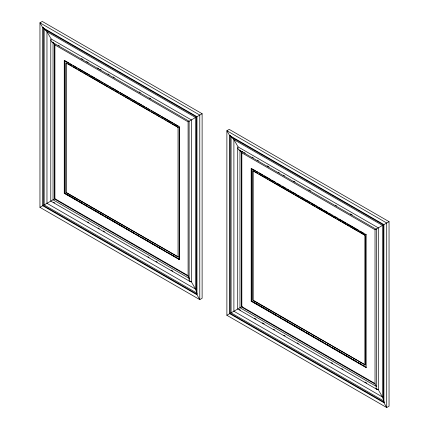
<?xml version="1.0" encoding="UTF-8"?>
<svg xmlns="http://www.w3.org/2000/svg" width="429" height="429" viewBox="0 0 429 429"><rect width="100%" height="100%" fill="white"/><g stroke="black" fill="none" stroke-linecap="round" stroke-linejoin="round"><path stroke-width="0.64" d="M190.208 281.151L191.366 281.821L190.433 281.724L50.783 201.099L50.783 39.843L51.169 38.985L191.366 119.932L191.366 281.821L195.576 289.103L197.131 293.962M190.433 281.724C189.5 281.124 188.578 279.526 189.5 278.582L188.095 276.153L188.095 121.82L196.509 116.961L44.16 29.006L43.538 27.928M378.298 389.741L377.364 389.65L237.714 309.025L237.714 147.769L238.1 146.911L378.298 227.853L378.298 389.741L382.507 397.029L384.062 401.882M39.951 207.352L39.951 22.801L42.289 21.45L202.118 113.723L202.118 298.278L199.78 299.624L39.951 207.352L54.907 198.718L54.907 44.385L54.44 44.654L54.44 198.986L188.095 276.153M64.253 193.323L179.451 259.561L179.451 126.812L64.253 60.575L64.253 193.323L64.72 193.05M65.889 192.374L178.282 256.998L65.889 192.374L65.889 62.865L178.282 127.488L171.922 123.815M196.975 294.771L42.755 205.732L42.755 27.654L39.951 22.801L199.78 115.074L199.78 299.624L196.975 294.771L196.975 116.693L202.118 113.723M251.185 168.495L366.146 234.872L366.146 367.615L251.185 301.244L251.185 168.495L255.464 170.694M252.82 170.79L253.056 170.656L253.056 300.166L365.213 364.918L365.213 235.408L252.82 170.79L252.82 300.3L365.213 364.918M226.882 315.277L226.882 130.722L229.22 129.376L389.049 221.648L389.049 406.199L386.711 407.55L226.882 315.277L242.305 306.37M251.185 301.244L251.651 300.976L276.496 315.315M377.364 389.65C376.426 389.049 375.509 387.451 376.431 386.502L375.026 384.078L375.026 229.746L389.049 221.648M188.095 121.82L54.44 44.654L53.04 42.224L52.102 42.133L51.442 41.549L50.783 39.843M239.693 150.236L238.374 149.469L237.714 147.769M196.975 116.693L42.755 27.654L43.222 27.386L43.222 205.464L196.863 294.165M58.242 45.233L59.4 45.898M81.371 58.585L83.108 59.583M86.572 61.588L88.31 62.591M97.56 67.932L98.718 68.597M99.877 69.267L101.029 69.932M107.969 73.938L109.127 74.608M113.176 76.947L114.328 77.611M139.194 91.967L140.347 92.632M149.603 97.973L150.756 98.643M241.704 151.153L242.862 151.818M244.015 152.488L245.173 153.153M252.113 157.159L253.271 157.829M257.314 160.162L258.473 160.832M267.144 165.841L268.881 166.843M278.131 172.185L279.29 172.849M283.338 175.188L284.491 175.852M293.742 181.194L294.9 181.864M308.778 189.875L310.51 190.878M335.376 205.234L336.534 205.899M350.407 213.91L352.145 214.913M52.102 42.133L189.109 121.235L189.109 279.435M239.033 150.059L376.04 229.156M375.026 229.746L241.371 152.579L239.972 150.15L239.972 307.722L376.431 386.502L376.431 228.936M65.063 60.773L69.112 63.106M70.265 63.771L71.997 64.774M73.155 65.439L77.199 67.777M78.351 68.442L89.908 75.113M91.061 75.783L95.104 78.116M96.262 78.78L100.306 81.119M101.459 81.783L103.196 82.786M104.349 83.451L105.507 84.116M106.66 84.786L108.392 85.784M109.551 86.454L110.703 87.119M111.862 87.789L118.79 91.79M119.948 92.455L131.499 99.126M132.658 99.796L136.701 102.129M137.854 102.799L141.897 105.132M143.055 105.797L144.787 106.8M145.946 107.465L147.099 108.135M148.257 108.8L149.989 109.803M151.142 110.468L152.3 111.132M153.453 111.803L160.387 115.803M161.54 116.474L173.096 123.144M174.249 123.809L178.292 126.142M256.617 171.364L257.775 172.029M258.928 172.699L262.972 175.032M264.13 175.697L270.484 179.37M271.637 180.035L275.681 182.368M276.839 183.038L280.882 185.371M282.035 186.041L286.079 188.374M287.237 189.039L288.969 190.042M290.127 190.707L291.28 191.377M292.433 192.042L296.482 194.38M297.635 195.045L299.367 196.042M300.525 196.713L304.569 199.045M305.721 199.716L317.278 206.387M318.431 207.051L322.474 209.384M323.632 210.054L327.676 212.387M328.829 213.057L330.566 214.055M331.719 214.725L332.877 215.39M334.03 216.055L338.073 218.393M339.232 219.058L346.16 223.059M347.318 223.729L358.869 230.4M360.028 231.065L364.071 233.403M365.224 234.068L366.382 234.733M67.857 63.733L71.906 66.071M73.059 66.736L77.107 69.074M78.266 69.739L82.309 72.077M83.467 72.742L87.516 75.08M88.669 75.751L108.328 87.098M109.486 87.763L113.529 90.101M114.688 90.771L118.736 93.104M119.889 93.774L121.627 94.777M122.78 95.442L123.938 96.112M125.091 96.777L129.14 99.115M130.298 99.78L149.952 111.132M151.11 111.797L155.159 114.135M156.312 114.8L160.36 117.138M161.518 117.803L163.251 118.806M164.409 119.477L165.562 120.141M166.72 120.812L170.769 123.144M253.63 170.989L257.679 173.327M258.837 173.992L265.776 177.997M266.929 178.668L268.087 179.333M269.24 180.003L273.289 182.336M274.447 183.006L294.101 194.353M295.259 195.023L299.308 197.356M300.461 198.026L307.4 202.032M308.558 202.697L309.711 203.367M310.869 204.032L314.913 206.37M316.071 207.035L335.73 218.388M336.883 219.053L340.932 221.391M342.09 222.056L346.133 224.394M347.292 225.064L349.024 226.062M350.182 226.732L351.34 227.397M352.493 228.067L356.542 230.405M357.7 231.07L359.432 232.073M360.591 232.738L364.634 235.076M65.878 193.72L69.922 196.053M71.075 196.718L77.429 200.391M78.587 201.056L82.631 203.389M83.784 204.059L87.827 206.392M88.985 207.057L93.029 209.395M94.182 210.06L95.919 211.063M97.072 211.728L98.23 212.398M99.383 213.063L103.427 215.396M104.585 216.066L111.513 220.066M112.671 220.737L124.222 227.408M125.381 228.072L129.424 230.405M130.577 231.075L134.626 233.408M135.779 234.073L137.511 235.076M138.669 235.741L139.822 236.411M140.98 237.076L145.023 239.414M146.176 240.079L153.11 244.08M154.263 244.75L165.819 251.421M166.972 252.086L171.021 254.424M172.174 255.089L176.217 257.421M177.375 258.092L179.107 259.089M277.649 315.985L281.692 318.318M282.85 318.988L289.205 322.656M290.358 323.321L292.09 324.324M293.248 324.989L304.799 331.66M305.957 332.325L310.001 334.663M311.154 335.328L315.202 337.666M316.355 338.331L320.399 340.664M321.557 341.334L323.289 342.331M324.442 343.002L325.6 343.667M326.753 344.337L330.797 346.67M331.955 347.334L351.598 358.676M352.751 359.341L356.794 361.679M357.952 362.344L361.996 364.682M363.149 365.347L364.881 366.35M179.451 259.561L64.489 193.184L64.489 60.435M366.382 367.481L251.421 301.11L251.421 168.361M54.907 198.718L187.982 275.547M374.914 383.472L241.838 306.638L241.838 152.306L241.371 152.579L241.371 306.912L375.026 384.078M189.5 278.582L53.04 199.796L53.04 42.224M53.486 202.215L54.644 202.885M87.666 221.949L88.824 222.619M98.096 227.971L99.255 228.636M103.309 230.979L104.467 231.649M147.919 256.735L149.078 257.4M156.027 261.417L157.186 262.087M171.091 270.114L172.828 271.117M239.259 309.47L240.417 310.135M254.322 318.162L256.059 319.171M262.43 322.849L264.167 323.852M273.439 329.204L274.598 329.869M283.869 335.221L285.028 335.891M297.19 342.916L298.348 343.586M331.37 362.65L332.529 363.32M341.8 368.672L342.959 369.337M364.972 382.051L366.709 383.054M375.981 388.406L377.139 389.071M238.1 146.911L233.896 139.629L230.47 135.848M51.169 38.985L46.965 31.703L44.16 29.006L44.16 204.923L196.509 292.878L196.509 116.961M364.977 235.542L364.977 365.052M179.215 126.946L179.215 259.695M178.046 127.622L178.046 257.132M66.125 62.731L66.125 192.24M230.153 135.312L229.687 135.58L229.687 313.658L383.907 402.692L386.711 407.55L386.711 223L226.882 130.722L229.687 135.58L383.907 224.619L383.907 402.692L384.373 402.423L230.153 313.385L230.153 135.312M383.44 224.887L231.092 136.926L231.092 312.848L383.44 400.804L383.44 224.887M195.576 117.503L46.965 31.703L46.965 203.303L195.576 289.103L195.576 117.503M382.507 225.423L233.896 139.629L233.896 311.229L382.507 397.029L382.507 225.423"/></g></svg>
